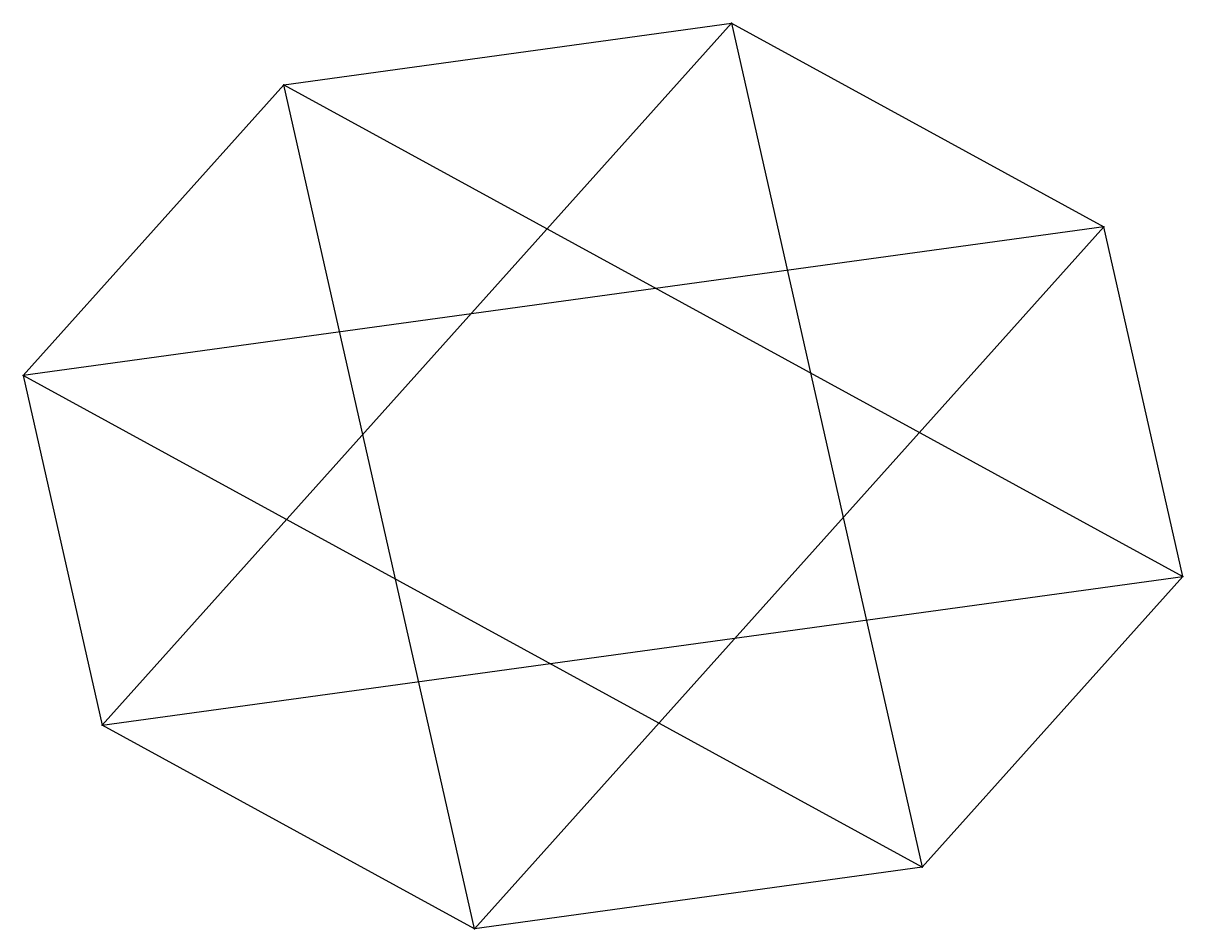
# Model space of a CAD drawing. Header units: millimetres. Extents: x -125 to 125, y -98 to 98.
import ezdxf

# ---------------------------------------------------------------- set-up
doc = ezdxf.new("R2010")
doc.units = ezdxf.units.MM

msp = doc.modelspace()

# ---------------------------------------------------------------- linework, layer by layer
at = {"color": 1}
for p, q in [((-107.95, -53.73), (27.7, 97.63)), ((27.7, 97.63), (107.95, 53.73)), ((107.95, 53.73), (-27.7, -97.63)), ((-27.7, -97.63), (-107.95, -53.73))]:
    msp.add_line(p, q, dxfattribs=at)
at = {"color": 2}
for p, q in [((-68.77, 84.34), (27.7, 97.63)), ((27.7, 97.63), (68.77, -84.34)), ((-27.7, -97.63), (-68.77, 84.34)), ((68.77, -84.34), (-27.7, -97.63))]:
    msp.add_line(p, q, dxfattribs=at)
at = {"color": 3}
for p, q in [((-124.97, 21.64), (-68.77, 84.34)), ((-68.77, 84.34), (124.97, -21.64)), ((68.77, -84.34), (-124.97, 21.64)), ((124.97, -21.64), (68.77, -84.34))]:
    msp.add_line(p, q, dxfattribs=at)
at = {"color": 5}
for p, q in [((107.95, 53.73), (-124.97, 21.64)), ((124.97, -21.64), (107.95, 53.73)), ((-124.97, 21.64), (-107.95, -53.73)), ((-107.95, -53.73), (124.97, -21.64))]:
    msp.add_line(p, q, dxfattribs=at)
for p in [(27.7, 97.63), (-68.77, 84.34), (107.95, 53.73), (-124.97, 21.64), (124.97, -21.64), (-107.95, -53.73), (68.77, -84.34), (-27.7, -97.63)]:
    msp.add_point(p)

doc.saveas('drawing.dxf')
